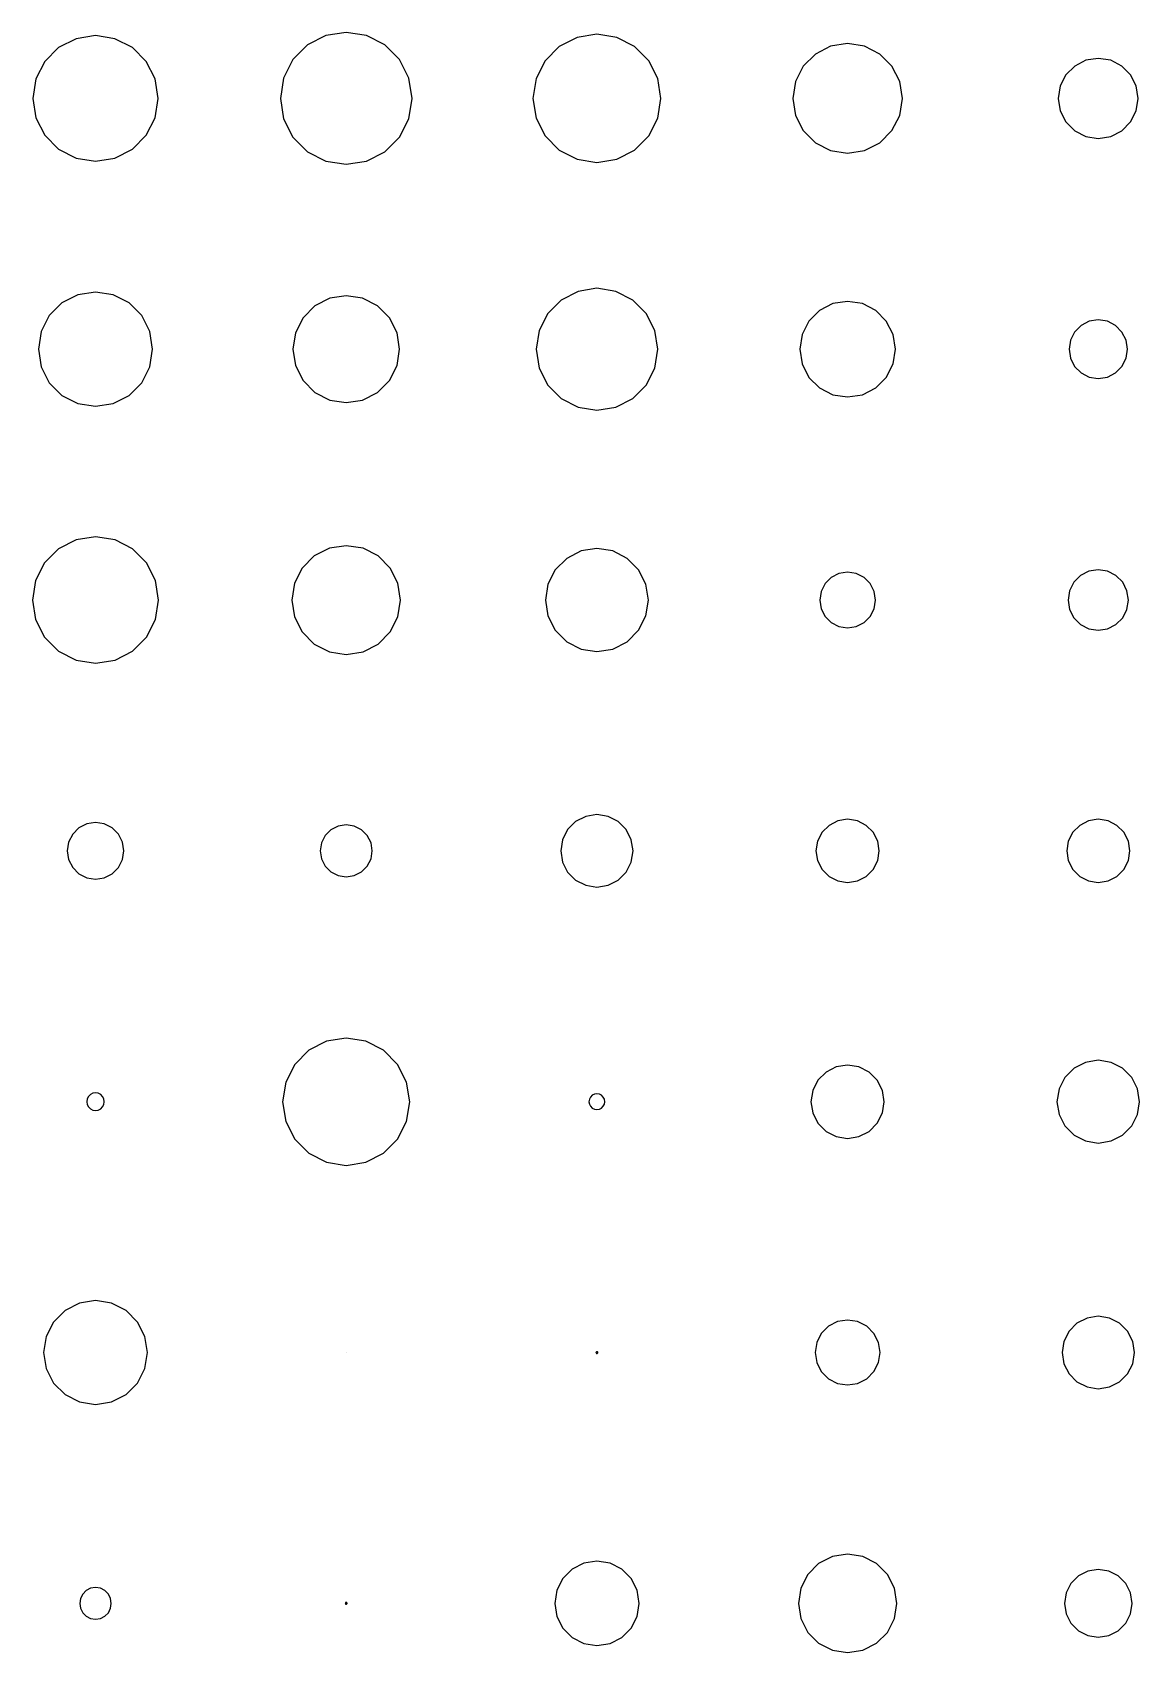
# Model space of a CAD drawing. Header units: metres. Extents: x -318 to 327, y -235 to 244.
# Drawn here: x 8.5 to 88, y -108.5 to 7.7 of the extents above; entities that cross this region are included whole.
import ezdxf

# ---------------------------------------------------------------- set-up
doc = ezdxf.new("R2010")
doc.units = ezdxf.units.M

msp = doc.modelspace()

# ---------------------------------------------------------------- linework, layer by layer
for p, q in [((11.61, 7.28, -415.69), (10.35, 6.64, -415.69)), ((13, 7.5, -415.69), (11.61, 7.28, -415.69)), ((14.39, 7.28, -415.69), (13, 7.5, -415.69)), ((15.65, 6.64, -415.69), (14.39, 7.28, -415.69)), ((29.54, 7.5, -415.69), (28.22, 6.83, -415.69)), ((31, 7.73, -415.69), (29.54, 7.5, -415.69)), ((32.46, 7.5, -415.69), (31, 7.73, -415.69)), ((33.78, 6.83, -415.69), (32.46, 7.5, -415.69)), ((47.58, 7.37, -415.69), (46.3, 6.72, -415.69)), ((49, 7.6, -415.69), (47.58, 7.37, -415.69)), ((50.42, 7.37, -415.69), (49, 7.6, -415.69)), ((51.7, 6.72, -415.69), (50.42, 7.37, -415.69)), ((10.35, 6.64, -415.69), (9.36, 5.65, -415.69)), ((16.64, 5.65, -415.69), (15.65, 6.64, -415.69)), ((28.22, 6.83, -415.69), (27.17, 5.78, -415.69)), ((34.83, 5.78, -415.69), (33.78, 6.83, -415.69)), ((46.3, 6.72, -415.69), (45.28, 5.7, -415.69)), ((52.72, 5.7, -415.69), (51.7, 6.72, -415.69)), ((64.69, 6.18, -415.69), (63.82, 5.31, -415.69)), ((65.78, 6.74, -415.69), (64.69, 6.18, -415.69)), ((67, 6.93, -415.69), (65.78, 6.74, -415.69)), ((68.22, 6.74, -415.69), (67, 6.93, -415.69)), ((69.31, 6.18, -415.69), (68.22, 6.74, -415.69)), ((70.18, 5.31, -415.69), (69.31, 6.18, -415.69)), ((85, 5.87, -415.69), (84.11, 5.73, -415.69)), ((85.89, 5.73, -415.69), (85, 5.87, -415.69)), ((9.36, 5.65, -415.69), (8.72, 4.39, -415.69)), ((17.28, 4.39, -415.69), (16.64, 5.65, -415.69)), ((27.17, 5.78, -415.69), (26.5, 4.46, -415.69)), ((35.5, 4.46, -415.69), (34.83, 5.78, -415.69)), ((45.28, 5.7, -415.69), (44.63, 4.42, -415.69)), ((53.37, 4.42, -415.69), (52.72, 5.7, -415.69)), ((63.82, 5.31, -415.69), (63.26, 4.22, -415.69)), ((70.74, 4.22, -415.69), (70.18, 5.31, -415.69)), ((82.68, 4.68, -415.69), (82.27, 3.89, -415.69)), ((83.31, 5.32, -415.69), (82.68, 4.68, -415.69)), ((84.11, 5.73, -415.69), (83.31, 5.32, -415.69)), ((86.69, 5.32, -415.69), (85.89, 5.73, -415.69)), ((87.32, 4.68, -415.69), (86.69, 5.32, -415.69)), ((87.73, 3.89, -415.69), (87.32, 4.68, -415.69)), ((8.72, 4.39, -415.69), (8.5, 3, -415.69)), ((17.5, 3, -415.69), (17.28, 4.39, -415.69)), ((26.5, 4.46, -415.69), (26.27, 3, -415.69)), ((35.73, 3, -415.69), (35.5, 4.46, -415.69)), ((44.63, 4.42, -415.69), (44.4, 3, -415.69)), ((53.6, 3, -415.69), (53.37, 4.42, -415.69)), ((63.26, 4.22, -415.69), (63.07, 3, -415.69)), ((70.93, 3, -415.69), (70.74, 4.22, -415.69)), ((82.27, 3.89, -415.69), (82.13, 3, -415.69)), ((87.87, 3, -415.69), (87.73, 3.89, -415.69)), ((8.5, 3, -415.69), (8.72, 1.61, -415.69)), ((17.28, 1.61, -415.69), (17.5, 3, -415.69)), ((26.27, 3, -415.69), (26.5, 1.54, -415.69)), ((35.5, 1.54, -415.69), (35.73, 3, -415.69)), ((44.4, 3, -415.69), (44.63, 1.58, -415.69)), ((53.37, 1.58, -415.69), (53.6, 3, -415.69)), ((63.07, 3, -415.69), (63.26, 1.78, -415.69)), ((70.74, 1.78, -415.69), (70.93, 3, -415.69)), ((82.13, 3, -415.69), (82.27, 2.11, -415.69)), ((87.73, 2.11, -415.69), (87.87, 3, -415.69)), ((8.72, 1.61, -415.69), (9.36, 0.35, -415.69)), ((16.64, 0.35, -415.69), (17.28, 1.61, -415.69)), ((26.5, 1.54, -415.69), (27.17, 0.22, -415.69)), ((34.83, 0.22, -415.69), (35.5, 1.54, -415.69)), ((44.63, 1.58, -415.69), (45.28, 0.3, -415.69)), ((52.72, 0.3, -415.69), (53.37, 1.58, -415.69)), ((63.26, 1.78, -415.69), (63.82, 0.69, -415.69)), ((70.18, 0.69, -415.69), (70.74, 1.78, -415.69)), ((82.27, 2.11, -415.69), (82.68, 1.32, -415.69)), ((82.68, 1.32, -415.69), (83.31, 0.68, -415.69)), ((86.69, 0.68, -415.69), (87.32, 1.32, -415.69)), ((87.32, 1.32, -415.69), (87.73, 2.11, -415.69)), ((9.36, 0.35, -415.69), (10.35, -0.64, -415.69)), ((15.65, -0.64, -415.69), (16.64, 0.35, -415.69)), ((27.17, 0.22, -415.69), (28.22, -0.83, -415.69)), ((33.78, -0.83, -415.69), (34.83, 0.22, -415.69)), ((45.28, 0.3, -415.69), (46.3, -0.72, -415.69)), ((51.7, -0.72, -415.69), (52.72, 0.3, -415.69)), ((63.82, 0.69, -415.69), (64.69, -0.18, -415.69)), ((69.31, -0.18, -415.69), (70.18, 0.69, -415.69)), ((83.31, 0.68, -415.69), (84.11, 0.27, -415.69)), ((84.11, 0.27, -415.69), (85, 0.13, -415.69)), ((85, 0.13, -415.69), (85.89, 0.27, -415.69)), ((85.89, 0.27, -415.69), (86.69, 0.68, -415.69)), ((10.35, -0.64, -415.69), (11.61, -1.28, -415.69)), ((14.39, -1.28, -415.69), (15.65, -0.64, -415.69)), ((28.22, -0.83, -415.69), (29.54, -1.5, -415.69)), ((32.46, -1.5, -415.69), (33.78, -0.83, -415.69)), ((46.3, -0.72, -415.69), (47.58, -1.37, -415.69)), ((50.42, -1.37, -415.69), (51.7, -0.72, -415.69)), ((64.69, -0.18, -415.69), (65.78, -0.74, -415.69)), ((65.78, -0.74, -415.69), (67, -0.93, -415.69)), ((67, -0.93, -415.69), (68.22, -0.74, -415.69)), ((68.22, -0.74, -415.69), (69.31, -0.18, -415.69)), ((11.61, -1.28, -415.69), (13, -1.5, -415.69)), ((13, -1.5, -415.69), (14.39, -1.28, -415.69)), ((29.54, -1.5, -415.69), (31, -1.73, -415.69)), ((31, -1.73, -415.69), (32.46, -1.5, -415.69)), ((47.58, -1.37, -415.69), (49, -1.6, -415.69)), ((49, -1.6, -415.69), (50.42, -1.37, -415.69)), ((11.73, -11.1, -415.69), (10.59, -11.68, -415.69)), ((13, -10.9, -415.69), (11.73, -11.1, -415.69)), ((14.27, -11.1, -415.69), (13, -10.9, -415.69)), ((15.41, -11.68, -415.69), (14.27, -11.1, -415.69)), ((29.82, -11.35, -415.69), (28.75, -11.9, -415.69)), ((31, -11.17, -415.69), (29.82, -11.35, -415.69)), ((32.18, -11.35, -415.69), (31, -11.17, -415.69)), ((33.25, -11.9, -415.69), (32.18, -11.35, -415.69)), ((46.43, -11.47, -415.69), (45.47, -12.43, -415.69)), ((47.65, -10.85, -415.69), (46.43, -11.47, -415.69)), ((49, -10.63, -415.69), (47.65, -10.85, -415.69)), ((50.35, -10.85, -415.69), (49, -10.63, -415.69)), ((51.57, -11.47, -415.69), (50.35, -10.85, -415.69)), ((52.53, -12.43, -415.69), (51.57, -11.47, -415.69)), ((67, -11.57, -415.69), (65.94, -11.73, -415.69)), ((68.06, -11.73, -415.69), (67, -11.57, -415.69)), ((9.68, -12.59, -415.69), (9.1, -13.73, -415.69)), ((10.59, -11.68, -415.69), (9.68, -12.59, -415.69)), ((16.32, -12.59, -415.69), (15.41, -11.68, -415.69)), ((16.9, -13.73, -415.69), (16.32, -12.59, -415.69)), ((27.9, -12.75, -415.69), (27.35, -13.82, -415.69)), ((28.75, -11.9, -415.69), (27.9, -12.75, -415.69)), ((34.1, -12.75, -415.69), (33.25, -11.9, -415.69)), ((34.65, -13.82, -415.69), (34.1, -12.75, -415.69)), ((45.47, -12.43, -415.69), (44.85, -13.65, -415.69)), ((53.15, -13.65, -415.69), (52.53, -12.43, -415.69)), ((64.98, -12.22, -415.69), (64.22, -12.98, -415.69)), ((65.94, -11.73, -415.69), (64.98, -12.22, -415.69)), ((69.02, -12.22, -415.69), (68.06, -11.73, -415.69)), ((69.78, -12.98, -415.69), (69.02, -12.22, -415.69)), ((9.1, -13.73, -415.69), (8.9, -15, -415.69)), ((17.1, -15, -415.69), (16.9, -13.73, -415.69)), ((27.35, -13.82, -415.69), (27.17, -15, -415.69)), ((34.83, -15, -415.69), (34.65, -13.82, -415.69)), ((44.85, -13.65, -415.69), (44.63, -15, -415.69)), ((53.37, -15, -415.69), (53.15, -13.65, -415.69)), ((63.73, -13.94, -415.69), (63.57, -15, -415.69)), ((64.22, -12.98, -415.69), (63.73, -13.94, -415.69)), ((70.27, -13.94, -415.69), (69.78, -12.98, -415.69)), ((70.43, -15, -415.69), (70.27, -13.94, -415.69)), ((83.3, -13.77, -415.69), (83, -14.35, -415.69)), ((83.77, -13.3, -415.69), (83.3, -13.77, -415.69)), ((84.35, -13, -415.69), (83.77, -13.3, -415.69)), ((85, -12.9, -415.69), (84.35, -13, -415.69)), ((85.65, -13, -415.69), (85, -12.9, -415.69)), ((86.23, -13.3, -415.69), (85.65, -13, -415.69)), ((86.7, -13.77, -415.69), (86.23, -13.3, -415.69)), ((87, -14.35, -415.69), (86.7, -13.77, -415.69)), ((8.9, -15, -415.69), (9.1, -16.27, -415.69)), ((16.9, -16.27, -415.69), (17.1, -15, -415.69)), ((27.17, -15, -415.69), (27.35, -16.18, -415.69)), ((34.65, -16.18, -415.69), (34.83, -15, -415.69)), ((44.63, -15, -415.69), (44.85, -16.35, -415.69)), ((53.15, -16.35, -415.69), (53.37, -15, -415.69)), ((63.57, -15, -415.69), (63.73, -16.06, -415.69)), ((70.27, -16.06, -415.69), (70.43, -15, -415.69)), ((83, -14.35, -415.69), (82.9, -15, -415.69)), ((82.9, -15, -415.69), (83, -15.65, -415.69)), ((87.1, -15, -415.69), (87, -14.35, -415.69)), ((87, -15.65, -415.69), (87.1, -15, -415.69)), ((9.1, -16.27, -415.69), (9.68, -17.41, -415.69)), ((16.32, -17.41, -415.69), (16.9, -16.27, -415.69)), ((27.35, -16.18, -415.69), (27.9, -17.25, -415.69)), ((34.1, -17.25, -415.69), (34.65, -16.18, -415.69)), ((63.73, -16.06, -415.69), (64.22, -17.02, -415.69)), ((69.78, -17.02, -415.69), (70.27, -16.06, -415.69)), ((83, -15.65, -415.69), (83.3, -16.23, -415.69)), ((83.3, -16.23, -415.69), (83.77, -16.7, -415.69)), ((86.23, -16.7, -415.69), (86.7, -16.23, -415.69)), ((86.7, -16.23, -415.69), (87, -15.65, -415.69)), ((9.68, -17.41, -415.69), (10.59, -18.32, -415.69)), ((15.41, -18.32, -415.69), (16.32, -17.41, -415.69)), ((27.9, -17.25, -415.69), (28.75, -18.1, -415.69)), ((33.25, -18.1, -415.69), (34.1, -17.25, -415.69)), ((44.85, -16.35, -415.69), (45.47, -17.57, -415.69)), ((52.53, -17.57, -415.69), (53.15, -16.35, -415.69)), ((64.22, -17.02, -415.69), (64.98, -17.78, -415.69)), ((69.02, -17.78, -415.69), (69.78, -17.02, -415.69)), ((83.77, -16.7, -415.69), (84.35, -17, -415.69)), ((84.35, -17, -415.69), (85, -17.1, -415.69)), ((85, -17.1, -415.69), (85.65, -17, -415.69)), ((85.65, -17, -415.69), (86.23, -16.7, -415.69)), ((10.59, -18.32, -415.69), (11.73, -18.9, -415.69)), ((14.27, -18.9, -415.69), (15.41, -18.32, -415.69)), ((28.75, -18.1, -415.69), (29.82, -18.65, -415.69)), ((32.18, -18.65, -415.69), (33.25, -18.1, -415.69)), ((45.47, -17.57, -415.69), (46.43, -18.53, -415.69)), ((46.43, -18.53, -415.69), (47.65, -19.15, -415.69)), ((50.35, -19.15, -415.69), (51.57, -18.53, -415.69)), ((51.57, -18.53, -415.69), (52.53, -17.57, -415.69)), ((64.98, -17.78, -415.69), (65.94, -18.27, -415.69)), ((65.94, -18.27, -415.69), (67, -18.43, -415.69)), ((67, -18.43, -415.69), (68.06, -18.27, -415.69)), ((68.06, -18.27, -415.69), (69.02, -17.78, -415.69)), ((11.73, -18.9, -415.69), (13, -19.1, -415.69)), ((13, -19.1, -415.69), (14.27, -18.9, -415.69)), ((29.82, -18.65, -415.69), (31, -18.83, -415.69)), ((31, -18.83, -415.69), (32.18, -18.65, -415.69)), ((47.65, -19.15, -415.69), (49, -19.37, -415.69)), ((49, -19.37, -415.69), (50.35, -19.15, -415.69)), ((11.6, -28.69, -415.69), (10.34, -29.33, -415.69)), ((13, -28.47, -415.69), (11.6, -28.69, -415.69)), ((14.4, -28.69, -415.69), (13, -28.47, -415.69)), ((15.66, -29.33, -415.69), (14.4, -28.69, -415.69)), ((10.34, -29.33, -415.69), (9.33, -30.34, -415.69)), ((16.67, -30.34, -415.69), (15.66, -29.33, -415.69)), ((28.71, -29.84, -415.69), (27.84, -30.71, -415.69)), ((29.79, -29.29, -415.69), (28.71, -29.84, -415.69)), ((31, -29.1, -415.69), (29.79, -29.29, -415.69)), ((32.21, -29.29, -415.69), (31, -29.1, -415.69)), ((33.29, -29.84, -415.69), (32.21, -29.29, -415.69)), ((34.16, -30.71, -415.69), (33.29, -29.84, -415.69)), ((46.83, -30.01, -415.69), (46.01, -30.83, -415.69)), ((47.86, -29.48, -415.69), (46.83, -30.01, -415.69)), ((49, -29.3, -415.69), (47.86, -29.48, -415.69)), ((50.14, -29.48, -415.69), (49, -29.3, -415.69)), ((51.17, -30.01, -415.69), (50.14, -29.48, -415.69)), ((51.99, -30.83, -415.69), (51.17, -30.01, -415.69)), ((9.33, -30.34, -415.69), (8.69, -31.6, -415.69)), ((17.31, -31.6, -415.69), (16.67, -30.34, -415.69)), ((27.84, -30.71, -415.69), (27.29, -31.79, -415.69)), ((34.71, -31.79, -415.69), (34.16, -30.71, -415.69)), ((46.01, -30.83, -415.69), (45.48, -31.86, -415.69)), ((52.52, -31.86, -415.69), (51.99, -30.83, -415.69)), ((65.82, -31.38, -415.69), (65.38, -31.82, -415.69)), ((66.38, -31.1, -415.69), (65.82, -31.38, -415.69)), ((67, -31, -415.69), (66.38, -31.1, -415.69)), ((67.62, -31.1, -415.69), (67, -31, -415.69)), ((68.18, -31.38, -415.69), (67.62, -31.1, -415.69)), ((68.62, -31.82, -415.69), (68.18, -31.38, -415.69)), ((83.73, -31.25, -415.69), (83.25, -31.73, -415.69)), ((84.33, -30.94, -415.69), (83.73, -31.25, -415.69)), ((85, -30.83, -415.69), (84.33, -30.94, -415.69)), ((85.67, -30.94, -415.69), (85, -30.83, -415.69)), ((86.27, -31.25, -415.69), (85.67, -30.94, -415.69)), ((86.75, -31.73, -415.69), (86.27, -31.25, -415.69)), ((8.69, -31.6, -415.69), (8.47, -33, -415.69)), ((17.53, -33, -415.69), (17.31, -31.6, -415.69)), ((27.29, -31.79, -415.69), (27.1, -33, -415.69)), ((34.9, -33, -415.69), (34.71, -31.79, -415.69)), ((45.48, -31.86, -415.69), (45.3, -33, -415.69)), ((52.7, -33, -415.69), (52.52, -31.86, -415.69)), ((65.1, -32.38, -415.69), (65, -33, -415.69)), ((65.38, -31.82, -415.69), (65.1, -32.38, -415.69)), ((68.9, -32.38, -415.69), (68.62, -31.82, -415.69)), ((69, -33, -415.69), (68.9, -32.38, -415.69)), ((82.94, -32.33, -415.69), (82.83, -33, -415.69)), ((83.25, -31.73, -415.69), (82.94, -32.33, -415.69)), ((87.06, -32.33, -415.69), (86.75, -31.73, -415.69)), ((87.17, -33, -415.69), (87.06, -32.33, -415.69)), ((8.47, -33, -415.69), (8.69, -34.4, -415.69)), ((17.31, -34.4, -415.69), (17.53, -33, -415.69)), ((27.1, -33, -415.69), (27.29, -34.21, -415.69)), ((34.71, -34.21, -415.69), (34.9, -33, -415.69)), ((45.3, -33, -415.69), (45.48, -34.14, -415.69)), ((52.52, -34.14, -415.69), (52.7, -33, -415.69)), ((65, -33, -415.69), (65.1, -33.62, -415.69)), ((65.1, -33.62, -415.69), (65.38, -34.18, -415.69)), ((68.62, -34.18, -415.69), (68.9, -33.62, -415.69)), ((68.9, -33.62, -415.69), (69, -33, -415.69)), ((82.83, -33, -415.69), (82.94, -33.67, -415.69)), ((82.94, -33.67, -415.69), (83.25, -34.27, -415.69)), ((86.75, -34.27, -415.69), (87.06, -33.67, -415.69)), ((87.06, -33.67, -415.69), (87.17, -33, -415.69)), ((8.69, -34.4, -415.69), (9.33, -35.66, -415.69)), ((16.67, -35.66, -415.69), (17.31, -34.4, -415.69)), ((27.29, -34.21, -415.69), (27.84, -35.29, -415.69)), ((34.16, -35.29, -415.69), (34.71, -34.21, -415.69)), ((45.48, -34.14, -415.69), (46.01, -35.17, -415.69)), ((51.99, -35.17, -415.69), (52.52, -34.14, -415.69)), ((65.38, -34.18, -415.69), (65.82, -34.62, -415.69)), ((65.82, -34.62, -415.69), (66.38, -34.9, -415.69)), ((67.62, -34.9, -415.69), (68.18, -34.62, -415.69)), ((68.18, -34.62, -415.69), (68.62, -34.18, -415.69)), ((83.25, -34.27, -415.69), (83.73, -34.75, -415.69)), ((83.73, -34.75, -415.69), (84.33, -35.06, -415.69)), ((85.67, -35.06, -415.69), (86.27, -34.75, -415.69)), ((86.27, -34.75, -415.69), (86.75, -34.27, -415.69)), ((9.33, -35.66, -415.69), (10.34, -36.67, -415.69)), ((15.66, -36.67, -415.69), (16.67, -35.66, -415.69)), ((27.84, -35.29, -415.69), (28.71, -36.16, -415.69)), ((33.29, -36.16, -415.69), (34.16, -35.29, -415.69)), ((46.01, -35.17, -415.69), (46.83, -35.99, -415.69)), ((46.83, -35.99, -415.69), (47.86, -36.52, -415.69)), ((50.14, -36.52, -415.69), (51.17, -35.99, -415.69)), ((51.17, -35.99, -415.69), (51.99, -35.17, -415.69)), ((66.38, -34.9, -415.69), (67, -35, -415.69)), ((67, -35, -415.69), (67.62, -34.9, -415.69)), ((84.33, -35.06, -415.69), (85, -35.17, -415.69)), ((85, -35.17, -415.69), (85.67, -35.06, -415.69)), ((10.34, -36.67, -415.69), (11.6, -37.31, -415.69)), ((14.4, -37.31, -415.69), (15.66, -36.67, -415.69)), ((28.71, -36.16, -415.69), (29.79, -36.71, -415.69)), ((29.79, -36.71, -415.69), (31, -36.9, -415.69)), ((31, -36.9, -415.69), (32.21, -36.71, -415.69)), ((32.21, -36.71, -415.69), (33.29, -36.16, -415.69)), ((47.86, -36.52, -415.69), (49, -36.7, -415.69)), ((49, -36.7, -415.69), (50.14, -36.52, -415.69)), ((11.6, -37.31, -415.69), (13, -37.53, -415.69)), ((13, -37.53, -415.69), (14.4, -37.31, -415.69)), ((48.2, -48.53, -415.69), (47.47, -48.9, -415.69)), ((49, -48.4, -415.69), (48.2, -48.53, -415.69)), ((49.8, -48.53, -415.69), (49, -48.4, -415.69)), ((50.53, -48.9, -415.69), (49.8, -48.53, -415.69)), ((67, -48.73, -415.69), (66.3, -48.84, -415.69)), ((67.7, -48.84, -415.69), (67, -48.73, -415.69)), ((85, -48.73, -415.69), (84.3, -48.84, -415.69)), ((85.7, -48.84, -415.69), (85, -48.73, -415.69)), ((11.36, -49.8, -415.69), (11.07, -50.37, -415.69)), ((11.8, -49.35, -415.69), (11.36, -49.8, -415.69)), ((12.37, -49.07, -415.69), (11.8, -49.35, -415.69)), ((13, -48.97, -415.69), (12.37, -49.07, -415.69)), ((13.63, -49.07, -415.69), (13, -48.97, -415.69)), ((14.2, -49.35, -415.69), (13.63, -49.07, -415.69)), ((14.64, -49.8, -415.69), (14.2, -49.35, -415.69)), ((14.93, -50.37, -415.69), (14.64, -49.8, -415.69)), ((29.49, -49.9, -415.69), (29.22, -50.42, -415.69)), ((29.9, -49.49, -415.69), (29.49, -49.9, -415.69)), ((30.42, -49.22, -415.69), (29.9, -49.49, -415.69)), ((31, -49.13, -415.69), (30.42, -49.22, -415.69)), ((31.58, -49.22, -415.69), (31, -49.13, -415.69)), ((32.1, -49.49, -415.69), (31.58, -49.22, -415.69)), ((32.51, -49.9, -415.69), (32.1, -49.49, -415.69)), ((32.78, -50.42, -415.69), (32.51, -49.9, -415.69)), ((46.9, -49.47, -415.69), (46.53, -50.2, -415.69)), ((47.47, -48.9, -415.69), (46.9, -49.47, -415.69)), ((51.1, -49.47, -415.69), (50.53, -48.9, -415.69)), ((51.47, -50.2, -415.69), (51.1, -49.47, -415.69)), ((65.17, -49.67, -415.69), (64.84, -50.3, -415.69)), ((65.67, -49.17, -415.69), (65.17, -49.67, -415.69)), ((66.3, -48.84, -415.69), (65.67, -49.17, -415.69)), ((68.33, -49.17, -415.69), (67.7, -48.84, -415.69)), ((68.83, -49.67, -415.69), (68.33, -49.17, -415.69)), ((69.16, -50.3, -415.69), (68.83, -49.67, -415.69)), ((83.17, -49.67, -415.69), (82.84, -50.3, -415.69)), ((83.67, -49.17, -415.69), (83.17, -49.67, -415.69)), ((84.3, -48.84, -415.69), (83.67, -49.17, -415.69)), ((86.33, -49.17, -415.69), (85.7, -48.84, -415.69)), ((86.83, -49.67, -415.69), (86.33, -49.17, -415.69)), ((87.16, -50.3, -415.69), (86.83, -49.67, -415.69)), ((11.07, -50.37, -415.69), (10.97, -51, -415.69)), ((10.97, -51, -415.69), (11.07, -51.63, -415.69)), ((15.03, -51, -415.69), (14.93, -50.37, -415.69)), ((14.93, -51.63, -415.69), (15.03, -51, -415.69)), ((29.22, -50.42, -415.69), (29.13, -51, -415.69)), ((29.13, -51, -415.69), (29.22, -51.58, -415.69)), ((32.87, -51, -415.69), (32.78, -50.42, -415.69)), ((32.78, -51.58, -415.69), (32.87, -51, -415.69)), ((46.53, -50.2, -415.69), (46.4, -51, -415.69)), ((46.4, -51, -415.69), (46.53, -51.8, -415.69)), ((51.6, -51, -415.69), (51.47, -50.2, -415.69)), ((51.47, -51.8, -415.69), (51.6, -51, -415.69)), ((64.84, -50.3, -415.69), (64.73, -51, -415.69)), ((64.73, -51, -415.69), (64.84, -51.7, -415.69)), ((69.27, -51, -415.69), (69.16, -50.3, -415.69)), ((69.16, -51.7, -415.69), (69.27, -51, -415.69)), ((82.84, -50.3, -415.69), (82.73, -51, -415.69)), ((82.73, -51, -415.69), (82.84, -51.7, -415.69)), ((87.27, -51, -415.69), (87.16, -50.3, -415.69)), ((87.16, -51.7, -415.69), (87.27, -51, -415.69)), ((11.07, -51.63, -415.69), (11.36, -52.2, -415.69)), ((11.36, -52.2, -415.69), (11.8, -52.65, -415.69)), ((14.2, -52.65, -415.69), (14.64, -52.2, -415.69)), ((14.64, -52.2, -415.69), (14.93, -51.63, -415.69)), ((29.22, -51.58, -415.69), (29.49, -52.1, -415.69)), ((29.49, -52.1, -415.69), (29.9, -52.51, -415.69)), ((32.1, -52.51, -415.69), (32.51, -52.1, -415.69)), ((32.51, -52.1, -415.69), (32.78, -51.58, -415.69)), ((46.53, -51.8, -415.69), (46.9, -52.53, -415.69)), ((51.1, -52.53, -415.69), (51.47, -51.8, -415.69)), ((64.84, -51.7, -415.69), (65.17, -52.33, -415.69)), ((68.83, -52.33, -415.69), (69.16, -51.7, -415.69)), ((82.84, -51.7, -415.69), (83.17, -52.33, -415.69)), ((86.83, -52.33, -415.69), (87.16, -51.7, -415.69)), ((11.8, -52.65, -415.69), (12.37, -52.93, -415.69)), ((12.37, -52.93, -415.69), (13, -53.03, -415.69)), ((13, -53.03, -415.69), (13.63, -52.93, -415.69)), ((13.63, -52.93, -415.69), (14.2, -52.65, -415.69)), ((29.9, -52.51, -415.69), (30.42, -52.78, -415.69)), ((30.42, -52.78, -415.69), (31, -52.87, -415.69)), ((31, -52.87, -415.69), (31.58, -52.78, -415.69)), ((31.58, -52.78, -415.69), (32.1, -52.51, -415.69)), ((46.9, -52.53, -415.69), (47.47, -53.1, -415.69)), ((47.47, -53.1, -415.69), (48.2, -53.47, -415.69)), ((48.2, -53.47, -415.69), (49, -53.6, -415.69)), ((49, -53.6, -415.69), (49.8, -53.47, -415.69)), ((49.8, -53.47, -415.69), (50.53, -53.1, -415.69)), ((50.53, -53.1, -415.69), (51.1, -52.53, -415.69)), ((65.17, -52.33, -415.69), (65.67, -52.83, -415.69)), ((65.67, -52.83, -415.69), (66.3, -53.16, -415.69)), ((66.3, -53.16, -415.69), (67, -53.27, -415.69)), ((67, -53.27, -415.69), (67.7, -53.16, -415.69)), ((67.7, -53.16, -415.69), (68.33, -52.83, -415.69)), ((68.33, -52.83, -415.69), (68.83, -52.33, -415.69)), ((83.17, -52.33, -415.69), (83.67, -52.83, -415.69)), ((83.67, -52.83, -415.69), (84.3, -53.16, -415.69)), ((84.3, -53.16, -415.69), (85, -53.27, -415.69)), ((85, -53.27, -415.69), (85.7, -53.16, -415.69)), ((85.7, -53.16, -415.69), (86.33, -52.83, -415.69)), ((86.33, -52.83, -415.69), (86.83, -52.33, -415.69)), ((29.59, -64.66, -415.69), (28.32, -65.31, -415.69)), ((31, -64.43, -415.69), (29.59, -64.66, -415.69)), ((32.41, -64.66, -415.69), (31, -64.43, -415.69)), ((33.68, -65.31, -415.69), (32.41, -64.66, -415.69)), ((28.32, -65.31, -415.69), (27.31, -66.32, -415.69)), ((34.69, -66.32, -415.69), (33.68, -65.31, -415.69)), ((84.08, -66.18, -415.69), (83.26, -66.6, -415.69)), ((85, -66.03, -415.69), (84.08, -66.18, -415.69)), ((85.92, -66.18, -415.69), (85, -66.03, -415.69)), ((86.74, -66.6, -415.69), (85.92, -66.18, -415.69)), ((27.31, -66.32, -415.69), (26.66, -67.59, -415.69)), ((35.34, -67.59, -415.69), (34.69, -66.32, -415.69)), ((65.45, -66.87, -415.69), (64.87, -67.45, -415.69)), ((66.19, -66.5, -415.69), (65.45, -66.87, -415.69)), ((67, -66.37, -415.69), (66.19, -66.5, -415.69)), ((67.81, -66.5, -415.69), (67, -66.37, -415.69)), ((68.55, -66.87, -415.69), (67.81, -66.5, -415.69)), ((69.13, -67.45, -415.69), (68.55, -66.87, -415.69)), ((82.6, -67.26, -415.69), (82.18, -68.08, -415.69)), ((83.26, -66.6, -415.69), (82.6, -67.26, -415.69)), ((87.4, -67.26, -415.69), (86.74, -66.6, -415.69)), ((87.82, -68.08, -415.69), (87.4, -67.26, -415.69)), ((12.63, -68.49, -415.69), (12.49, -68.63, -415.69)), ((12.8, -68.4, -415.69), (12.63, -68.49, -415.69)), ((13, -68.37, -415.69), (12.8, -68.4, -415.69)), ((13.2, -68.4, -415.69), (13, -68.37, -415.69)), ((13.37, -68.49, -415.69), (13.2, -68.4, -415.69)), ((13.51, -68.63, -415.69), (13.37, -68.49, -415.69)), ((26.66, -67.59, -415.69), (26.43, -69, -415.69)), ((35.57, -69, -415.69), (35.34, -67.59, -415.69)), ((48.67, -68.54, -415.69), (48.54, -68.67, -415.69)), ((48.82, -68.46, -415.69), (48.67, -68.54, -415.69)), ((49, -68.43, -415.69), (48.82, -68.46, -415.69)), ((49.18, -68.46, -415.69), (49, -68.43, -415.69)), ((49.33, -68.54, -415.69), (49.18, -68.46, -415.69)), ((49.46, -68.67, -415.69), (49.33, -68.54, -415.69)), ((64.5, -68.19, -415.69), (64.37, -69, -415.69)), ((64.87, -67.45, -415.69), (64.5, -68.19, -415.69)), ((69.5, -68.19, -415.69), (69.13, -67.45, -415.69)), ((69.63, -69, -415.69), (69.5, -68.19, -415.69)), ((82.18, -68.08, -415.69), (82.03, -69, -415.69)), ((87.97, -69, -415.69), (87.82, -68.08, -415.69)), ((12.4, -68.8, -415.69), (12.37, -69, -415.69)), ((12.37, -69, -415.69), (12.4, -69.2, -415.69)), ((12.49, -68.63, -415.69), (12.4, -68.8, -415.69)), ((12.4, -69.2, -415.69), (12.49, -69.37, -415.69)), ((12.49, -69.37, -415.69), (12.63, -69.51, -415.69)), ((12.63, -69.51, -415.69), (12.8, -69.6, -415.69)), ((12.8, -69.6, -415.69), (13, -69.63, -415.69)), ((13, -69.63, -415.69), (13.2, -69.6, -415.69)), ((13.2, -69.6, -415.69), (13.37, -69.51, -415.69)), ((13.37, -69.51, -415.69), (13.51, -69.37, -415.69)), ((13.6, -68.8, -415.69), (13.51, -68.63, -415.69)), ((13.51, -69.37, -415.69), (13.6, -69.2, -415.69)), ((13.63, -69, -415.69), (13.6, -68.8, -415.69)), ((13.6, -69.2, -415.69), (13.63, -69, -415.69)), ((26.43, -69, -415.69), (26.66, -70.41, -415.69)), ((35.34, -70.41, -415.69), (35.57, -69, -415.69)), ((48.46, -68.82, -415.69), (48.43, -69, -415.69)), ((48.43, -69, -415.69), (48.46, -69.18, -415.69)), ((48.54, -68.67, -415.69), (48.46, -68.82, -415.69)), ((48.46, -69.18, -415.69), (48.54, -69.33, -415.69)), ((48.54, -69.33, -415.69), (48.67, -69.46, -415.69)), ((48.67, -69.46, -415.69), (48.82, -69.54, -415.69)), ((48.82, -69.54, -415.69), (49, -69.57, -415.69)), ((49, -69.57, -415.69), (49.18, -69.54, -415.69)), ((49.18, -69.54, -415.69), (49.33, -69.46, -415.69)), ((49.33, -69.46, -415.69), (49.46, -69.33, -415.69)), ((49.54, -68.82, -415.69), (49.46, -68.67, -415.69)), ((49.46, -69.33, -415.69), (49.54, -69.18, -415.69)), ((49.57, -69, -415.69), (49.54, -68.82, -415.69)), ((49.54, -69.18, -415.69), (49.57, -69, -415.69)), ((64.37, -69, -415.69), (64.5, -69.81, -415.69)), ((69.5, -69.81, -415.69), (69.63, -69, -415.69)), ((82.03, -69, -415.69), (82.18, -69.92, -415.69)), ((87.82, -69.92, -415.69), (87.97, -69, -415.69)), ((26.66, -70.41, -415.69), (27.31, -71.68, -415.69)), ((34.69, -71.68, -415.69), (35.34, -70.41, -415.69)), ((64.5, -69.81, -415.69), (64.87, -70.55, -415.69)), ((64.87, -70.55, -415.69), (65.45, -71.13, -415.69)), ((68.55, -71.13, -415.69), (69.13, -70.55, -415.69)), ((69.13, -70.55, -415.69), (69.5, -69.81, -415.69)), ((82.18, -69.92, -415.69), (82.6, -70.74, -415.69)), ((82.6, -70.74, -415.69), (83.26, -71.4, -415.69)), ((86.74, -71.4, -415.69), (87.4, -70.74, -415.69)), ((87.4, -70.74, -415.69), (87.82, -69.92, -415.69)), ((27.31, -71.68, -415.69), (28.32, -72.69, -415.69)), ((33.68, -72.69, -415.69), (34.69, -71.68, -415.69)), ((65.45, -71.13, -415.69), (66.19, -71.5, -415.69)), ((66.19, -71.5, -415.69), (67, -71.63, -415.69)), ((67, -71.63, -415.69), (67.81, -71.5, -415.69)), ((67.81, -71.5, -415.69), (68.55, -71.13, -415.69)), ((83.26, -71.4, -415.69), (84.08, -71.82, -415.69)), ((84.08, -71.82, -415.69), (85, -71.97, -415.69)), ((85, -71.97, -415.69), (85.92, -71.82, -415.69)), ((85.92, -71.82, -415.69), (86.74, -71.4, -415.69)), ((28.32, -72.69, -415.69), (29.59, -73.34, -415.69)), ((32.41, -73.34, -415.69), (33.68, -72.69, -415.69)), ((29.59, -73.34, -415.69), (31, -73.57, -415.69)), ((31, -73.57, -415.69), (32.41, -73.34, -415.69)), ((11.85, -83.45, -415.69), (10.81, -83.98, -415.69)), ((13, -83.27, -415.69), (11.85, -83.45, -415.69)), ((14.15, -83.45, -415.69), (13, -83.27, -415.69)), ((15.19, -83.98, -415.69), (14.15, -83.45, -415.69)), ((9.98, -84.81, -415.69), (9.45, -85.85, -415.69)), ((10.81, -83.98, -415.69), (9.98, -84.81, -415.69)), ((16.02, -84.81, -415.69), (15.19, -83.98, -415.69)), ((16.55, -85.85, -415.69), (16.02, -84.81, -415.69)), ((66.28, -84.78, -415.69), (65.63, -85.11, -415.69)), ((67, -84.67, -415.69), (66.28, -84.78, -415.69)), ((67.72, -84.78, -415.69), (67, -84.67, -415.69)), ((68.37, -85.11, -415.69), (67.72, -84.78, -415.69)), ((84.2, -84.53, -415.69), (83.47, -84.9, -415.69)), ((85, -84.4, -415.69), (84.2, -84.53, -415.69)), ((85.8, -84.53, -415.69), (85, -84.4, -415.69)), ((86.53, -84.9, -415.69), (85.8, -84.53, -415.69)), ((9.45, -85.85, -415.69), (9.27, -87, -415.69)), ((16.73, -87, -415.69), (16.55, -85.85, -415.69)), ((65.11, -85.63, -415.69), (64.78, -86.28, -415.69)), ((65.63, -85.11, -415.69), (65.11, -85.63, -415.69)), ((68.89, -85.63, -415.69), (68.37, -85.11, -415.69)), ((69.22, -86.28, -415.69), (68.89, -85.63, -415.69)), ((82.9, -85.47, -415.69), (82.53, -86.2, -415.69)), ((83.47, -84.9, -415.69), (82.9, -85.47, -415.69)), ((87.1, -85.47, -415.69), (86.53, -84.9, -415.69)), ((87.47, -86.2, -415.69), (87.1, -85.47, -415.69)), ((9.27, -87, -415.69), (9.45, -88.15, -415.69)), ((16.55, -88.15, -415.69), (16.73, -87, -415.69)), ((31, -87, -415.69), (31, -87, -415.69)), ((31, -87, -415.69), (31, -87, -415.69)), ((31, -87, -415.69), (31, -87, -415.69)), ((31, -87, -415.69), (31, -87, -415.69)), ((31, -87, -415.69), (31, -87, -415.69)), ((31, -87, -415.69), (31, -87, -415.69)), ((31, -87, -415.69), (31, -87, -415.69)), ((31, -87, -415.69), (31, -87, -415.69)), ((31, -87, -415.69), (31, -87, -415.69)), ((31, -87, -415.69), (31, -87, -415.69)), ((31, -87, -415.69), (31, -87, -415.69)), ((31, -87, -415.69), (31, -87, -415.69)), ((31, -87, -415.69), (31, -87, -415.69)), ((31, -87, -415.69), (31, -87, -415.69)), ((31, -87, -415.69), (31, -87, -415.69)), ((31, -87, -415.69), (31, -87, -415.69)), ((31, -87, -415.69), (31, -87, -415.69)), ((31, -87, -415.69), (31, -87, -415.69)), ((31, -87, -415.69), (31, -87, -415.69)), ((31, -87, -415.69), (31, -87, -415.69)), ((48.94, -86.98, -415.69), (48.93, -87, -415.69)), ((48.93, -87, -415.69), (48.94, -87.02, -415.69)), ((48.95, -86.96, -415.69), (48.94, -86.98, -415.69)), ((48.94, -87.02, -415.69), (48.95, -87.04, -415.69)), ((48.96, -86.95, -415.69), (48.95, -86.96, -415.69)), ((48.95, -87.04, -415.69), (48.96, -87.05, -415.69)), ((48.98, -86.94, -415.69), (48.96, -86.95, -415.69)), ((48.96, -87.05, -415.69), (48.98, -87.06, -415.69)), ((49, -86.93, -415.69), (48.98, -86.94, -415.69)), ((48.98, -87.06, -415.69), (49, -87.07, -415.69)), ((49.02, -86.94, -415.69), (49, -86.93, -415.69)), ((49, -87.07, -415.69), (49.02, -87.06, -415.69)), ((49.04, -86.95, -415.69), (49.02, -86.94, -415.69)), ((49.02, -87.06, -415.69), (49.04, -87.05, -415.69)), ((49.05, -86.96, -415.69), (49.04, -86.95, -415.69)), ((49.04, -87.05, -415.69), (49.05, -87.04, -415.69)), ((49.06, -86.98, -415.69), (49.05, -86.96, -415.69)), ((49.05, -87.04, -415.69), (49.06, -87.02, -415.69)), ((49.07, -87, -415.69), (49.06, -86.98, -415.69)), ((49.06, -87.02, -415.69), (49.07, -87, -415.69)), ((64.78, -86.28, -415.69), (64.67, -87, -415.69)), ((64.67, -87, -415.69), (64.78, -87.72, -415.69)), ((69.33, -87, -415.69), (69.22, -86.28, -415.69)), ((69.22, -87.72, -415.69), (69.33, -87, -415.69)), ((82.53, -86.2, -415.69), (82.4, -87, -415.69)), ((82.4, -87, -415.69), (82.53, -87.8, -415.69)), ((87.6, -87, -415.69), (87.47, -86.2, -415.69)), ((87.47, -87.8, -415.69), (87.6, -87, -415.69)), ((9.45, -88.15, -415.69), (9.98, -89.19, -415.69)), ((16.02, -89.19, -415.69), (16.55, -88.15, -415.69)), ((64.78, -87.72, -415.69), (65.11, -88.37, -415.69)), ((68.89, -88.37, -415.69), (69.22, -87.72, -415.69)), ((82.53, -87.8, -415.69), (82.9, -88.53, -415.69)), ((87.1, -88.53, -415.69), (87.47, -87.8, -415.69)), ((9.98, -89.19, -415.69), (10.81, -90.02, -415.69)), ((15.19, -90.02, -415.69), (16.02, -89.19, -415.69)), ((65.11, -88.37, -415.69), (65.63, -88.89, -415.69)), ((65.63, -88.89, -415.69), (66.28, -89.22, -415.69)), ((66.28, -89.22, -415.69), (67, -89.33, -415.69)), ((67, -89.33, -415.69), (67.72, -89.22, -415.69)), ((67.72, -89.22, -415.69), (68.37, -88.89, -415.69)), ((68.37, -88.89, -415.69), (68.89, -88.37, -415.69)), ((82.9, -88.53, -415.69), (83.47, -89.1, -415.69)), ((83.47, -89.1, -415.69), (84.2, -89.47, -415.69)), ((84.2, -89.47, -415.69), (85, -89.6, -415.69)), ((85, -89.6, -415.69), (85.8, -89.47, -415.69)), ((85.8, -89.47, -415.69), (86.53, -89.1, -415.69)), ((86.53, -89.1, -415.69), (87.1, -88.53, -415.69)), ((10.81, -90.02, -415.69), (11.85, -90.55, -415.69)), ((11.85, -90.55, -415.69), (13, -90.73, -415.69)), ((13, -90.73, -415.69), (14.15, -90.55, -415.69)), ((14.15, -90.55, -415.69), (15.19, -90.02, -415.69)), ((48.06, -102.12, -415.69), (47.22, -102.55, -415.69)), ((49, -101.97, -415.69), (48.06, -102.12, -415.69)), ((49.94, -102.12, -415.69), (49, -101.97, -415.69)), ((50.78, -102.55, -415.69), (49.94, -102.12, -415.69)), ((64.92, -102.14, -415.69), (64.14, -102.92, -415.69)), ((65.91, -101.64, -415.69), (64.92, -102.14, -415.69)), ((67, -101.47, -415.69), (65.91, -101.64, -415.69)), ((68.09, -101.64, -415.69), (67, -101.47, -415.69)), ((69.08, -102.14, -415.69), (68.09, -101.64, -415.69)), ((69.86, -102.92, -415.69), (69.08, -102.14, -415.69)), ((46.55, -103.22, -415.69), (46.12, -104.06, -415.69)), ((47.22, -102.55, -415.69), (46.55, -103.22, -415.69)), ((51.45, -103.22, -415.69), (50.78, -102.55, -415.69)), ((51.88, -104.06, -415.69), (51.45, -103.22, -415.69)), ((64.14, -102.92, -415.69), (63.64, -103.91, -415.69)), ((70.36, -103.91, -415.69), (69.86, -102.92, -415.69)), ((83.57, -103.03, -415.69), (83.03, -103.57, -415.69)), ((84.25, -102.69, -415.69), (83.57, -103.03, -415.69)), ((85, -102.57, -415.69), (84.25, -102.69, -415.69)), ((85.75, -102.69, -415.69), (85, -102.57, -415.69)), ((86.43, -103.03, -415.69), (85.75, -102.69, -415.69)), ((86.97, -103.57, -415.69), (86.43, -103.03, -415.69)), ((12.08, -104.33, -415.69), (11.92, -104.65, -415.69)), ((12.33, -104.08, -415.69), (12.08, -104.33, -415.69)), ((12.65, -103.92, -415.69), (12.33, -104.08, -415.69)), ((13, -103.87, -415.69), (12.65, -103.92, -415.69)), ((13.35, -103.92, -415.69), (13, -103.87, -415.69)), ((13.67, -104.08, -415.69), (13.35, -103.92, -415.69)), ((13.92, -104.33, -415.69), (13.67, -104.08, -415.69)), ((14.08, -104.65, -415.69), (13.92, -104.33, -415.69)), ((46.12, -104.06, -415.69), (45.97, -105, -415.69)), ((52.03, -105, -415.69), (51.88, -104.06, -415.69)), ((63.64, -103.91, -415.69), (63.47, -105, -415.69)), ((70.53, -105, -415.69), (70.36, -103.91, -415.69)), ((82.69, -104.25, -415.69), (82.57, -105, -415.69)), ((83.03, -103.57, -415.69), (82.69, -104.25, -415.69)), ((87.31, -104.25, -415.69), (86.97, -103.57, -415.69)), ((87.43, -105, -415.69), (87.31, -104.25, -415.69)), ((11.92, -104.65, -415.69), (11.87, -105, -415.69)), ((11.87, -105, -415.69), (11.92, -105.35, -415.69)), ((11.92, -105.35, -415.69), (12.08, -105.67, -415.69)), ((12.08, -105.67, -415.69), (12.33, -105.92, -415.69)), ((13.67, -105.92, -415.69), (13.92, -105.67, -415.69)), ((13.92, -105.67, -415.69), (14.08, -105.35, -415.69)), ((14.13, -105, -415.69), (14.08, -104.65, -415.69)), ((14.08, -105.35, -415.69), (14.13, -105, -415.69)), ((30.94, -104.98, -415.69), (30.93, -105, -415.69)), ((30.93, -105, -415.69), (30.94, -105.02, -415.69)), ((30.95, -104.96, -415.69), (30.94, -104.98, -415.69)), ((30.94, -105.02, -415.69), (30.95, -105.04, -415.69)), ((30.96, -104.95, -415.69), (30.95, -104.96, -415.69)), ((30.95, -105.04, -415.69), (30.96, -105.05, -415.69)), ((30.98, -104.94, -415.69), (30.96, -104.95, -415.69)), ((30.96, -105.05, -415.69), (30.98, -105.06, -415.69)), ((31, -104.93, -415.69), (30.98, -104.94, -415.69)), ((30.98, -105.06, -415.69), (31, -105.07, -415.69)), ((31.02, -104.94, -415.69), (31, -104.93, -415.69)), ((31, -105.07, -415.69), (31.02, -105.06, -415.69)), ((31.04, -104.95, -415.69), (31.02, -104.94, -415.69)), ((31.02, -105.06, -415.69), (31.04, -105.05, -415.69)), ((31.05, -104.96, -415.69), (31.04, -104.95, -415.69)), ((31.04, -105.05, -415.69), (31.05, -105.04, -415.69)), ((31.06, -104.98, -415.69), (31.05, -104.96, -415.69)), ((31.05, -105.04, -415.69), (31.06, -105.02, -415.69)), ((31.07, -105, -415.69), (31.06, -104.98, -415.69)), ((31.06, -105.02, -415.69), (31.07, -105, -415.69)), ((45.97, -105, -415.69), (46.12, -105.94, -415.69)), ((51.88, -105.94, -415.69), (52.03, -105, -415.69)), ((63.47, -105, -415.69), (63.64, -106.09, -415.69)), ((70.36, -106.09, -415.69), (70.53, -105, -415.69)), ((82.57, -105, -415.69), (82.69, -105.75, -415.69)), ((82.69, -105.75, -415.69), (83.03, -106.43, -415.69)), ((86.97, -106.43, -415.69), (87.31, -105.75, -415.69)), ((87.31, -105.75, -415.69), (87.43, -105, -415.69)), ((12.33, -105.92, -415.69), (12.65, -106.08, -415.69)), ((12.65, -106.08, -415.69), (13, -106.13, -415.69)), ((13, -106.13, -415.69), (13.35, -106.08, -415.69)), ((13.35, -106.08, -415.69), (13.67, -105.92, -415.69)), ((46.12, -105.94, -415.69), (46.55, -106.78, -415.69)), ((46.55, -106.78, -415.69), (47.22, -107.45, -415.69)), ((50.78, -107.45, -415.69), (51.45, -106.78, -415.69)), ((51.45, -106.78, -415.69), (51.88, -105.94, -415.69)), ((63.64, -106.09, -415.69), (64.14, -107.08, -415.69)), ((69.86, -107.08, -415.69), (70.36, -106.09, -415.69)), ((83.03, -106.43, -415.69), (83.57, -106.97, -415.69)), ((86.43, -106.97, -415.69), (86.97, -106.43, -415.69)), ((47.22, -107.45, -415.69), (48.06, -107.88, -415.69)), ((48.06, -107.88, -415.69), (49, -108.03, -415.69)), ((49, -108.03, -415.69), (49.94, -107.88, -415.69)), ((49.94, -107.88, -415.69), (50.78, -107.45, -415.69)), ((64.14, -107.08, -415.69), (64.92, -107.86, -415.69)), ((64.92, -107.86, -415.69), (65.91, -108.36, -415.69)), ((68.09, -108.36, -415.69), (69.08, -107.86, -415.69)), ((69.08, -107.86, -415.69), (69.86, -107.08, -415.69)), ((83.57, -106.97, -415.69), (84.25, -107.31, -415.69)), ((84.25, -107.31, -415.69), (85, -107.43, -415.69)), ((85, -107.43, -415.69), (85.75, -107.31, -415.69)), ((85.75, -107.31, -415.69), (86.43, -106.97, -415.69)), ((65.91, -108.36, -415.69), (67, -108.53, -415.69)), ((67, -108.53, -415.69), (68.09, -108.36, -415.69))]:
    msp.add_line(p, q)

doc.saveas('drawing.dxf')
